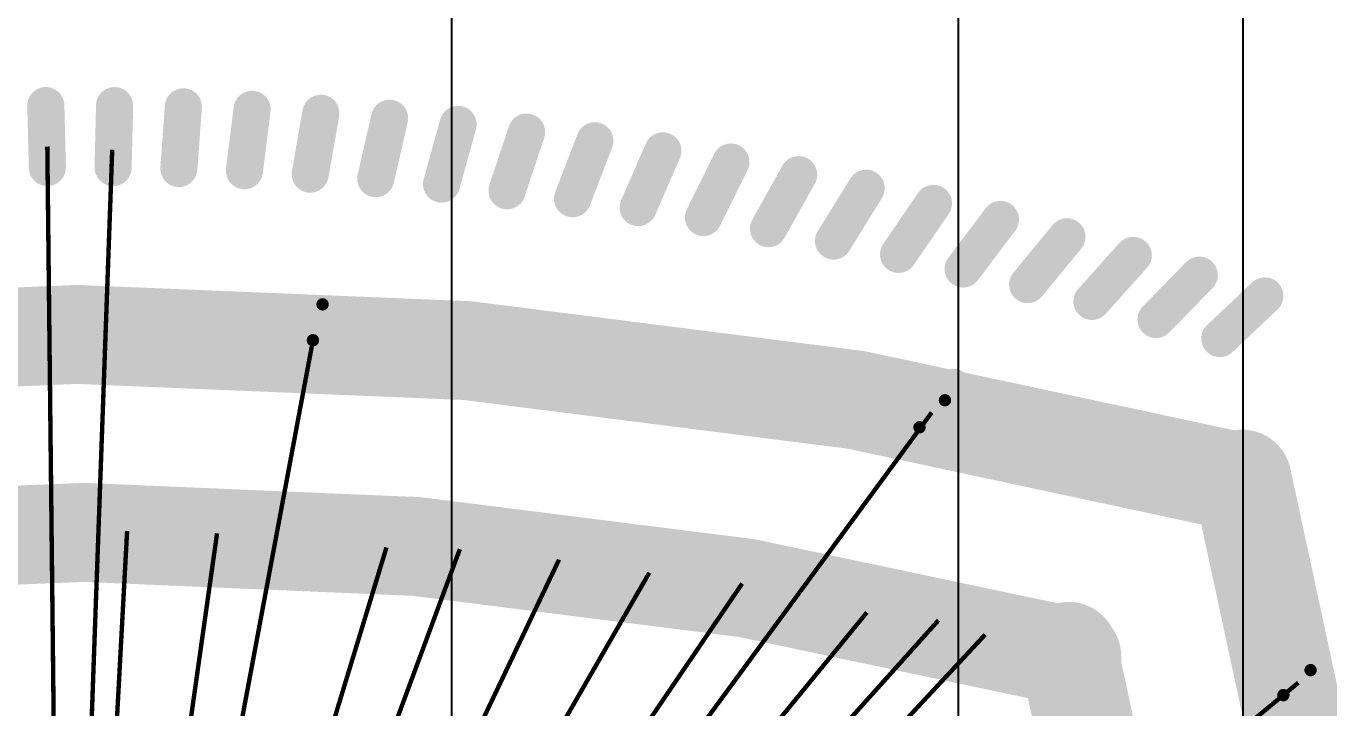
# Model space of a CAD drawing. Header units: inches. Extents: x 5.6 to 70.4, y 6.1 to 48.
# Drawn here: x 22.36 to 27.63, y 33.87 to 36.63 of the extents above; entities that cross this region are included whole.
import ezdxf

# ---------------------------------------------------------------- set-up
doc = ezdxf.new("R2010")
doc.units = ezdxf.units.IN
doc.header["$MEASUREMENT"] = 0
for name, color, linetype in [('01-Dim', 7, 'Continuous'), ('Cu1', 7, 'Continuous'), ('IOs', 250, 'Continuous'), ('rings', 10, 'Continuous'), ('Sbp1', 5, 'Continuous'), ('vdd', 250, 'Continuous')]:
    doc.layers.add(name, color=color, linetype=linetype)
doc.styles.get("Standard").update_dxf_attribs({"font": 'arial.ttf'})
doc.dimstyles.new('1X-Std-.1tol', dxfattribs={"dimscale": 2, "dimtxt": 0.18, "dimasz": 0.18, "dimexe": 0.12, "dimexo": 0.0625, "dimgap": 0.09, "dimtad": 0, "dimdec": 3, "dimzin": 1, "dimdsep": 46, "dimtxsty": 'Standard', "dimcen": 0.09, "dimadec": 0, "dimazin": 0, "dimtfac": 1, "dimtdec": 3, "dimtofl": 0, "dimtmove": 0, "dimatfit": 3, "dimfxl": 0.12, "dimtolj": 1, "dimtzin": 0, "dimarcsym": 0})

# ---------------------------------------------------------------- blocks, each defined once
blk = doc.blocks.new('ROUND_19')
at = {"const_width": 0.025}
blk.add_lwpolyline([(-0.0125, 0, 1), (0.0125, 0, 1)], format="xyb", close=True, dxfattribs=at)
blk = doc.blocks.new('ROUND_20')
at = {"const_width": 0.065}
blk.add_lwpolyline([(-0.0325, 0, 1), (0.0325, 0, 1)], format="xyb", close=True, dxfattribs=at)
blk = doc.blocks.new('ROUND_21')
at = {"const_width": 0.075}
blk.add_lwpolyline([(-0.0375, 0, 1), (0.0375, 0, 1)], format="xyb", close=True, dxfattribs=at)
blk = doc.blocks.new('ROUND_27')
at = {"const_width": 0.2}
blk.add_lwpolyline([(-0.1, 0, 1), (0.1, 0, 1)], format="xyb", close=True, dxfattribs=at)
blk = doc.blocks.new('*D25')
at = {"layer": '01-Dim', "color": 0, "linetype": 'Continuous', "lineweight": -2, "transparency": 16777216}
for p, q in [((16.2847, 28.9992), (16.2847, 44.2142)), ((28.8847, 28.9992), (28.8847, 44.2142)), ((16.6447, 43.9742), (20.7006, 43.9742)), ((28.5247, 43.9742), (24.4688, 43.9742))]:
    blk.add_line(p, q, dxfattribs=at)
at = {"layer": '01-Dim', "color": 0, "linetype": 'Continuous', "transparency": 16777216}
for points in [[(16.6447, 44.0342), (16.6447, 43.9142), (16.2847, 43.9742)], [(28.5247, 44.0342), (28.5247, 43.9142), (28.8847, 43.9742)]]:
    blk.add_solid(points, dxfattribs=at)
at = {"layer": 'Defpoints', "color": 0, "linetype": 'Continuous', "transparency": 16777216}
for p in [(28.8847, 43.9742), (16.2847, 28.8742), (28.8847, 28.8742)]:
    blk.add_point(p, dxfattribs=at)
at = {"layer": '01-Dim', "color": 0, "linetype": 'Continuous', "lineweight": -3, "transparency": 16777216, "insert": (22.5847, 43.9742), "char_height": 0.36, "attachment_point": 5}
blk.add_mtext('\\A1;12.600 [0.4961]', dxfattribs=at)
blk = doc.blocks.new('*D26')
at = {"layer": '01-Dim', "color": 0, "linetype": 'Continuous', "lineweight": -2, "transparency": 16777216}
for p, q in [((17.0847, 29.1992), (17.0847, 43.7142)), ((28.0847, 29.1992), (28.0847, 43.7142)), ((17.4447, 43.4742), (20.7006, 43.4742)), ((27.7247, 43.4742), (24.4688, 43.4742))]:
    blk.add_line(p, q, dxfattribs=at)
at = {"layer": '01-Dim', "color": 0, "linetype": 'Continuous', "transparency": 16777216}
for points in [[(17.4447, 43.5342), (17.4447, 43.4142), (17.0847, 43.4742)], [(27.7247, 43.5342), (27.7247, 43.4142), (28.0847, 43.4742)]]:
    blk.add_solid(points, dxfattribs=at)
at = {"layer": 'Defpoints', "color": 0, "linetype": 'Continuous', "transparency": 16777216}
for p in [(28.0847, 43.4742), (17.0847, 29.0742), (28.0847, 29.0742)]:
    blk.add_point(p, dxfattribs=at)
at = {"layer": '01-Dim', "color": 0, "linetype": 'Continuous', "lineweight": -3, "transparency": 16777216, "insert": (22.5847, 43.4742), "char_height": 0.36, "attachment_point": 5}
blk.add_mtext('\\A1;11.000 [0.4331]', dxfattribs=at)
blk = doc.blocks.new('*D27')
at = {"layer": '01-Dim', "color": 0, "linetype": 'Continuous', "lineweight": -2, "transparency": 16777216}
for p, q in [((17.8847, 29.2992), (17.8847, 43.2142)), ((27.2847, 29.2992), (27.2847, 43.2142)), ((18.2447, 42.9742), (20.8235, 42.9742)), ((26.9247, 42.9742), (24.3459, 42.9742))]:
    blk.add_line(p, q, dxfattribs=at)
at = {"layer": '01-Dim', "color": 0, "linetype": 'Continuous', "transparency": 16777216}
for points in [[(18.2447, 43.0342), (18.2447, 42.9142), (17.8847, 42.9742)], [(26.9247, 43.0342), (26.9247, 42.9142), (27.2847, 42.9742)]]:
    blk.add_solid(points, dxfattribs=at)
at = {"layer": 'Defpoints', "color": 0, "linetype": 'Continuous', "transparency": 16777216}
for p in [(27.2847, 42.9742), (17.8847, 29.1742), (27.2847, 29.1742)]:
    blk.add_point(p, dxfattribs=at)
at = {"layer": '01-Dim', "color": 0, "linetype": 'Continuous', "lineweight": -3, "transparency": 16777216, "insert": (22.5847, 42.9742), "char_height": 0.36, "attachment_point": 5}
blk.add_mtext('\\A1;9.400 [0.3701]', dxfattribs=at)
blk = doc.blocks.new('*D28')
at = {"layer": '01-Dim', "color": 0, "linetype": 'Continuous', "lineweight": -2, "transparency": 16777216}
for p, q in [((19.0347, 32.1492), (19.0347, 42.7142)), ((26.1347, 32.1492), (26.1347, 42.7142)), ((19.3947, 42.4742), (20.825, 42.4742)), ((25.7747, 42.4742), (24.3445, 42.4742))]:
    blk.add_line(p, q, dxfattribs=at)
at = {"layer": '01-Dim', "color": 0, "linetype": 'Continuous', "transparency": 16777216}
for points in [[(19.3947, 42.5342), (19.3947, 42.4142), (19.0347, 42.4742)], [(25.7747, 42.5342), (25.7747, 42.4142), (26.1347, 42.4742)]]:
    blk.add_solid(points, dxfattribs=at)
at = {"layer": 'Defpoints', "color": 0, "linetype": 'Continuous', "transparency": 16777216}
for p in [(26.1347, 42.4742), (19.0347, 32.0242), (26.1347, 32.0242)]:
    blk.add_point(p, dxfattribs=at)
at = {"layer": '01-Dim', "color": 0, "linetype": 'Continuous', "lineweight": -3, "transparency": 16777216, "insert": (22.5847, 42.4742), "char_height": 0.36, "attachment_point": 5}
blk.add_mtext('\\A1;7.100 [0.2795]', dxfattribs=at)
blk = doc.blocks.new('*D29')
at = {"layer": '01-Dim', "color": 0, "linetype": 'Continuous', "lineweight": -2, "transparency": 16777216}
for p, q in [((21.0847, 31.5992), (21.0847, 42.2142)), ((24.0847, 31.5992), (24.0847, 42.2142)), ((21.4447, 41.9742), (23.7247, 41.9742)), ((24.0847, 41.9742), (24.4447, 41.9742))]:
    blk.add_line(p, q, dxfattribs=at)
at = {"layer": '01-Dim', "color": 0, "linetype": 'Continuous', "transparency": 16777216}
for points in [[(21.4447, 42.0342), (21.4447, 41.9142), (21.0847, 41.9742)], [(23.7247, 42.0342), (23.7247, 41.9142), (24.0847, 41.9742)]]:
    blk.add_solid(points, dxfattribs=at)
at = {"layer": 'Defpoints', "color": 0, "linetype": 'Continuous', "transparency": 16777216}
for p in [(24.0847, 41.9742), (21.0847, 31.4742), (24.0847, 31.4742)]:
    blk.add_point(p, dxfattribs=at)
at = {"layer": '01-Dim', "color": 0, "linetype": 'Continuous', "lineweight": -3, "transparency": 16777216, "insert": (26.2058, 41.9742), "char_height": 0.36, "attachment_point": 5}
blk.add_mtext('\\A1;3.000 [0.1181]', dxfattribs=at)

msp = doc.modelspace()

# ---------------------------------------------------------------- linework, layer by layer
at = {"layer": 'Cu1'}
for points, const_width in [([(22.44973, 36.05463), (22.44373, 36.30463)], 0.15), ([(22.71573, 36.05463), (22.72173, 36.30463)], 0.15), ([(22.98173, 36.05063), (22.99973, 36.29963)], 0.15), ([(23.24673, 36.04163), (23.27773, 36.28963)], 0.15), ([(23.51273, 36.02763), (23.55573, 36.27363)], 0.15), ([(23.77773, 36.00963), (23.83373, 36.25363)], 0.15), ([(24.04373, 35.98763), (24.11073, 36.22863)], 0.15), ([(24.30873, 35.96063), (24.38773, 36.19763)], 0.15), ([(24.57373, 35.92863), (24.66373, 36.16263)], 0.15), ([(24.83873, 35.89263), (24.93873, 36.12163)], 0.15), ([(25.10273, 35.85263), (25.21373, 36.07663)], 0.15), ([(25.36573, 35.80763), (25.48773, 36.02563)], 0.15), ([(25.62873, 35.75763), (25.76073, 35.97063)], 0.15), ([(25.89173, 35.70363), (26.03273, 35.90963)], 0.15), ([(26.15273, 35.64463), (26.30373, 35.84463)], 0.15), ([(26.41373, 35.58163), (26.57273, 35.77463)], 0.15), ([(26.67373, 35.51363), (26.84073, 35.69963)], 0.15), ([(26.93273, 35.44063), (27.10773, 35.61963)], 0.15), ([(27.19073, 35.36363), (27.37273, 35.53563)], 0.15), ([(23.52375, 35.35673), (23.56275, 35.50173)], 0.05), ([(25.97633, 35.00504), (26.07933, 35.11404)], 0.05), ([(22.76074, 34.46863), (22.77274, 34.68863)], 0.13), ([(23.11257, 34.46163), (23.14757, 34.67863)], 0.13), ([(23.79096, 34.42063), (23.86896, 34.62663)], 0.13), ([(24.0837, 34.42063), (24.1617, 34.62663)], 0.13), ([(24.46373, 34.36763), (24.56573, 34.56263)], 0.13), ([(24.83027, 34.31004), (24.93227, 34.50504)], 0.13), ([(25.18173, 34.26363), (25.31973, 34.43463)], 0.13), ([(25.66711, 34.16363), (25.82211, 34.31963)], 0.13), ([(25.95686, 34.12483), (26.11186, 34.28083)], 0.13), ([(26.16973, 34.08463), (26.32673, 34.23863)], 0.13), ([(27.44773, 33.92309), (27.55773, 34.02409)], 0.05)]:
    msp.add_lwpolyline(points, dxfattribs=dict(at, const_width=const_width))
at = {"layer": 'Cu1', "const_width": 0.4}
for points in [[(27.26773, 34.78463, 0.1276623), (17.86887, 34.7761)], [(27.28873, 25.39663, 0.1276623), (27.28068, 34.79562)], [(26.59273, 34.07763, 0.1250065), (18.60376, 34.0845)], [(26.58573, 26.08763, 0.1258943), (26.57912, 34.09947)]]:
    msp.add_lwpolyline(points, format="xyb", dxfattribs=at)
at = {"layer": 'IOs', "transparency": 33554687, "const_width": 0.01778}
for points in [[(22.50138, 31.48326), (22.44973, 36.13938)], [(22.54467, 31.48807), (22.71213, 36.12612)]]:
    msp.add_lwpolyline(points, dxfattribs=at)
at = {"layer": 'rings', "const_width": 0.4}
for points in [[(27.26773, 34.78463, 0.1276623), (17.86887, 34.7761)], [(27.28873, 25.39663, 0.1276623), (27.28068, 34.79562)]]:
    msp.add_lwpolyline(points, format="xyb", dxfattribs=at)
at = {"layer": 'rings', "transparency": 33554457, "const_width": 0.4}
for points in [[(26.59273, 34.07763, 0.1250065), (18.60376, 34.0845)], [(26.58573, 26.08763, 0.1258943), (26.57912, 34.09947)]]:
    msp.add_lwpolyline(points, format="xyb", dxfattribs=at)
at = {"layer": 'Sbp1'}
for points, const_width in [([(22.44973, 36.05463), (22.44373, 36.30463)], 0.15), ([(22.71573, 36.05463), (22.72173, 36.30463)], 0.15), ([(22.98173, 36.05063), (22.99973, 36.29963)], 0.15), ([(23.24673, 36.04163), (23.27773, 36.28963)], 0.15), ([(23.51273, 36.02763), (23.55573, 36.27363)], 0.15), ([(23.77773, 36.00963), (23.83373, 36.25363)], 0.15), ([(24.04373, 35.98763), (24.11073, 36.22863)], 0.15), ([(24.30873, 35.96063), (24.38773, 36.19763)], 0.15), ([(24.57373, 35.92863), (24.66373, 36.16263)], 0.15), ([(24.83873, 35.89263), (24.93873, 36.12163)], 0.15), ([(25.10273, 35.85263), (25.21373, 36.07663)], 0.15), ([(25.36573, 35.80763), (25.48773, 36.02563)], 0.15), ([(25.62873, 35.75763), (25.76073, 35.97063)], 0.15), ([(25.89173, 35.70363), (26.03273, 35.90963)], 0.15), ([(26.15273, 35.64463), (26.30373, 35.84463)], 0.15), ([(26.41373, 35.58163), (26.57273, 35.77463)], 0.15), ([(26.67373, 35.51363), (26.84073, 35.69963)], 0.15), ([(26.93273, 35.44063), (27.10773, 35.61963)], 0.15), ([(27.19073, 35.36363), (27.37273, 35.53563)], 0.15), ([(23.50121, 35.24706), (23.53621, 35.46406)], 0.13), ([(25.97633, 35.00504), (26.11433, 35.17604)], 0.13), ([(22.76074, 34.46863), (22.77274, 34.68863)], 0.13), ([(23.11257, 34.46163), (23.14757, 34.67863)], 0.13), ([(23.79096, 34.42063), (23.86896, 34.62663)], 0.13), ([(24.0837, 34.42063), (24.1617, 34.62663)], 0.13), ([(24.46373, 34.36763), (24.56573, 34.56263)], 0.13), ([(24.83027, 34.31004), (24.93227, 34.50504)], 0.13), ([(25.18173, 34.26363), (25.31973, 34.43463)], 0.13), ([(25.66711, 34.16363), (25.82211, 34.31963)], 0.13), ([(25.95686, 34.12483), (26.11186, 34.28083)], 0.13), ([(26.16973, 34.08463), (26.32673, 34.23863)], 0.13), ([(27.37392, 33.85991), (27.54093, 34.00326)], 0.13)]:
    msp.add_lwpolyline(points, dxfattribs=dict(at, const_width=const_width))
at = {"layer": 'vdd', "transparency": 33554687, "const_width": 0.01778}
for points in [[(22.79934, 31.49226), (23.52375, 35.35673)], [(23.39934, 31.49226), (26.02565, 35.06475)], [(22.60466, 31.48844), (22.77237, 34.58578)], [(22.69934, 31.49226), (23.13606, 34.57643)], [(22.89934, 31.49226), (23.82101, 34.51934)], [(22.99934, 31.49226), (24.11783, 34.51281)], [(23.09934, 31.49226), (24.51891, 34.47053)], [(23.19934, 31.49226), (24.88392, 34.41755)], [(23.29934, 31.49226), (25.25921, 34.37362)], [(23.49934, 31.49226), (25.76362, 34.25705)], [(23.59934, 31.49226), (26.05321, 34.22549)], [(23.74934, 31.49226), (26.24194, 34.16747)], [(23.97963, 31.06303), (27.50812, 33.97289)]]:
    msp.add_lwpolyline(points, dxfattribs=at)

# ---------------------------------------------------------------- block references
at = {"layer": 'Cu1'}
for name, p in [('ROUND_21', (22.44373, 36.30463)), ('ROUND_21', (22.72173, 36.30463)), ('ROUND_21', (22.99973, 36.29963)), ('ROUND_21', (23.27773, 36.28963)), ('ROUND_21', (23.55573, 36.27363)), ('ROUND_21', (23.83373, 36.25363)), ('ROUND_21', (24.11073, 36.22863)), ('ROUND_21', (24.38773, 36.19763)), ('ROUND_21', (24.66373, 36.16263)), ('ROUND_21', (24.93873, 36.12163)), ('ROUND_21', (25.21373, 36.07663)), ('ROUND_21', (22.44973, 36.05463)), ('ROUND_21', (22.71573, 36.05463)), ('ROUND_21', (22.98173, 36.05063)), ('ROUND_21', (23.24673, 36.04163)), ('ROUND_21', (23.51273, 36.02763)), ('ROUND_21', (25.48773, 36.02563)), ('ROUND_21', (23.77773, 36.00963)), ('ROUND_21', (24.04373, 35.98763)), ('ROUND_21', (24.30873, 35.96063)), ('ROUND_21', (25.76073, 35.97063)), ('ROUND_21', (24.57373, 35.92863)), ('ROUND_21', (26.03273, 35.90963)), ('ROUND_21', (24.83873, 35.89263)), ('ROUND_21', (25.10273, 35.85263)), ('ROUND_21', (25.36573, 35.80763)), ('ROUND_21', (26.30373, 35.84463)), ('ROUND_21', (25.62873, 35.75763)), ('ROUND_21', (26.57273, 35.77463)), ('ROUND_21', (25.89173, 35.70363)), ('ROUND_21', (26.84073, 35.69963)), ('ROUND_21', (26.15273, 35.64463)), ('ROUND_21', (27.10773, 35.61963)), ('ROUND_21', (26.41373, 35.58163)), ('ROUND_21', (26.67373, 35.51363)), ('ROUND_21', (27.37273, 35.53563)), ('ROUND_19', (23.56275, 35.50173)), ('ROUND_21', (26.93273, 35.44063)), ('ROUND_21', (27.19073, 35.36363)), ('ROUND_19', (23.52375, 35.35673)), ('ROUND_19', (26.07933, 35.11404)), ('ROUND_19', (25.97633, 35.00504)), ('ROUND_27', (27.26773, 34.78463)), ('ROUND_27', (27.28068, 34.79562)), ('ROUND_20', (22.77274, 34.68863)), ('ROUND_20', (23.14757, 34.67863)), ('ROUND_20', (23.86896, 34.62663)), ('ROUND_20', (24.1617, 34.62663)), ('ROUND_20', (24.56573, 34.56263)), ('ROUND_20', (24.93227, 34.50504)), ('ROUND_20', (22.76074, 34.46863)), ('ROUND_20', (23.11257, 34.46163)), ('ROUND_20', (23.79096, 34.42063)), ('ROUND_20', (24.0837, 34.42063)), ('ROUND_20', (25.31973, 34.43463)), ('ROUND_20', (24.46373, 34.36763)), ('ROUND_20', (24.83027, 34.31004)), ('ROUND_20', (25.82211, 34.31963)), ('ROUND_20', (25.18173, 34.26363)), ('ROUND_20', (26.11186, 34.28083)), ('ROUND_20', (26.32673, 34.23863)), ('ROUND_27', (26.57912, 34.09947)), ('ROUND_27', (26.59273, 34.07763)), ('ROUND_20', (25.66711, 34.16363)), ('ROUND_20', (25.95686, 34.12483)), ('ROUND_20', (26.16973, 34.08463)), ('ROUND_19', (27.55773, 34.02409)), ('ROUND_19', (27.44773, 33.92309))]:
    msp.add_blockref(name, p, dxfattribs=at)
at = {"layer": 'Sbp1'}
for name, p in [('ROUND_21', (22.44373, 36.30463)), ('ROUND_21', (22.72173, 36.30463)), ('ROUND_21', (22.99973, 36.29963)), ('ROUND_21', (23.27773, 36.28963)), ('ROUND_21', (23.55573, 36.27363)), ('ROUND_21', (23.83373, 36.25363)), ('ROUND_21', (24.11073, 36.22863)), ('ROUND_21', (24.38773, 36.19763)), ('ROUND_21', (24.66373, 36.16263)), ('ROUND_21', (24.93873, 36.12163)), ('ROUND_21', (25.21373, 36.07663)), ('ROUND_21', (22.44973, 36.05463)), ('ROUND_21', (22.71573, 36.05463)), ('ROUND_21', (22.98173, 36.05063)), ('ROUND_21', (23.24673, 36.04163)), ('ROUND_21', (23.51273, 36.02763)), ('ROUND_21', (25.48773, 36.02563)), ('ROUND_21', (23.77773, 36.00963)), ('ROUND_21', (24.04373, 35.98763)), ('ROUND_21', (24.30873, 35.96063)), ('ROUND_21', (25.76073, 35.97063)), ('ROUND_21', (24.57373, 35.92863)), ('ROUND_21', (26.03273, 35.90963)), ('ROUND_21', (24.83873, 35.89263)), ('ROUND_21', (25.10273, 35.85263)), ('ROUND_21', (25.36573, 35.80763)), ('ROUND_21', (26.30373, 35.84463)), ('ROUND_21', (25.62873, 35.75763)), ('ROUND_21', (26.57273, 35.77463)), ('ROUND_21', (25.89173, 35.70363)), ('ROUND_21', (26.84073, 35.69963)), ('ROUND_21', (26.15273, 35.64463)), ('ROUND_21', (27.10773, 35.61963)), ('ROUND_21', (26.41373, 35.58163)), ('ROUND_21', (26.67373, 35.51363)), ('ROUND_21', (27.37273, 35.53563)), ('ROUND_20', (23.53621, 35.46406)), ('ROUND_21', (26.93273, 35.44063)), ('ROUND_21', (27.19073, 35.36363)), ('ROUND_20', (23.50121, 35.24706)), ('ROUND_20', (26.11433, 35.17604)), ('ROUND_20', (25.97633, 35.00504)), ('ROUND_27', (27.26773, 34.78463)), ('ROUND_27', (27.28068, 34.79562)), ('ROUND_20', (22.77274, 34.68863)), ('ROUND_20', (23.14757, 34.67863)), ('ROUND_20', (23.86896, 34.62663)), ('ROUND_20', (24.1617, 34.62663)), ('ROUND_20', (24.56573, 34.56263)), ('ROUND_20', (24.93227, 34.50504)), ('ROUND_20', (22.76074, 34.46863)), ('ROUND_20', (23.11257, 34.46163)), ('ROUND_20', (23.79096, 34.42063)), ('ROUND_20', (24.0837, 34.42063)), ('ROUND_20', (25.31973, 34.43463)), ('ROUND_20', (24.46373, 34.36763)), ('ROUND_20', (24.83027, 34.31004)), ('ROUND_20', (25.82211, 34.31963)), ('ROUND_20', (25.18173, 34.26363)), ('ROUND_20', (26.11186, 34.28083)), ('ROUND_20', (26.32673, 34.23863)), ('ROUND_27', (26.57912, 34.09947)), ('ROUND_27', (26.59273, 34.07763)), ('ROUND_20', (25.66711, 34.16363)), ('ROUND_20', (25.95686, 34.12483)), ('ROUND_20', (26.16973, 34.08463))]:
    msp.add_blockref(name, p, dxfattribs=at)
at = {"layer": 'Sbp1', "rotation": 353.2462307171239}
for p in [(27.54093, 34.00326), (27.37392, 33.85991)]:
    msp.add_blockref('ROUND_20', p, dxfattribs=at)

# ---------------------------------------------------------------- dimensions: what is measured, and where the dimension line sits
at = {"layer": '01-Dim', "linetype": 'Continuous', "lineweight": -3}
for base, p1, p2, picture, middle in [((28.88473, 43.97418), (16.28473, 28.87418), (28.88473, 28.87418), '*D25', (22.58473, 43.97418)), ((28.08473, 43.47418), (17.08473, 29.07418), (28.08473, 29.07418), '*D26', (22.58473, 43.47418)), ((27.28473, 42.97418), (17.88473, 29.17418), (27.28473, 29.17418), '*D27', (22.58473, 42.97418)), ((26.13473, 42.47418), (19.03473, 32.02418), (26.13473, 32.02418), '*D28', (22.58473, 42.47418)), ((24.08473, 41.97418), (21.08473, 31.47418), (24.08473, 31.47418), '*D29', (26.20581, 41.97418))]:
    dim = msp.add_linear_dim(base=base, p1=p1, p2=p2, dimstyle='1X-Std-.1tol', dxfattribs=at)
    dim.commit()
    dim.dimension.update_dxf_attribs({"geometry": picture, "text_midpoint": middle})

doc.saveas('drawing.dxf')
